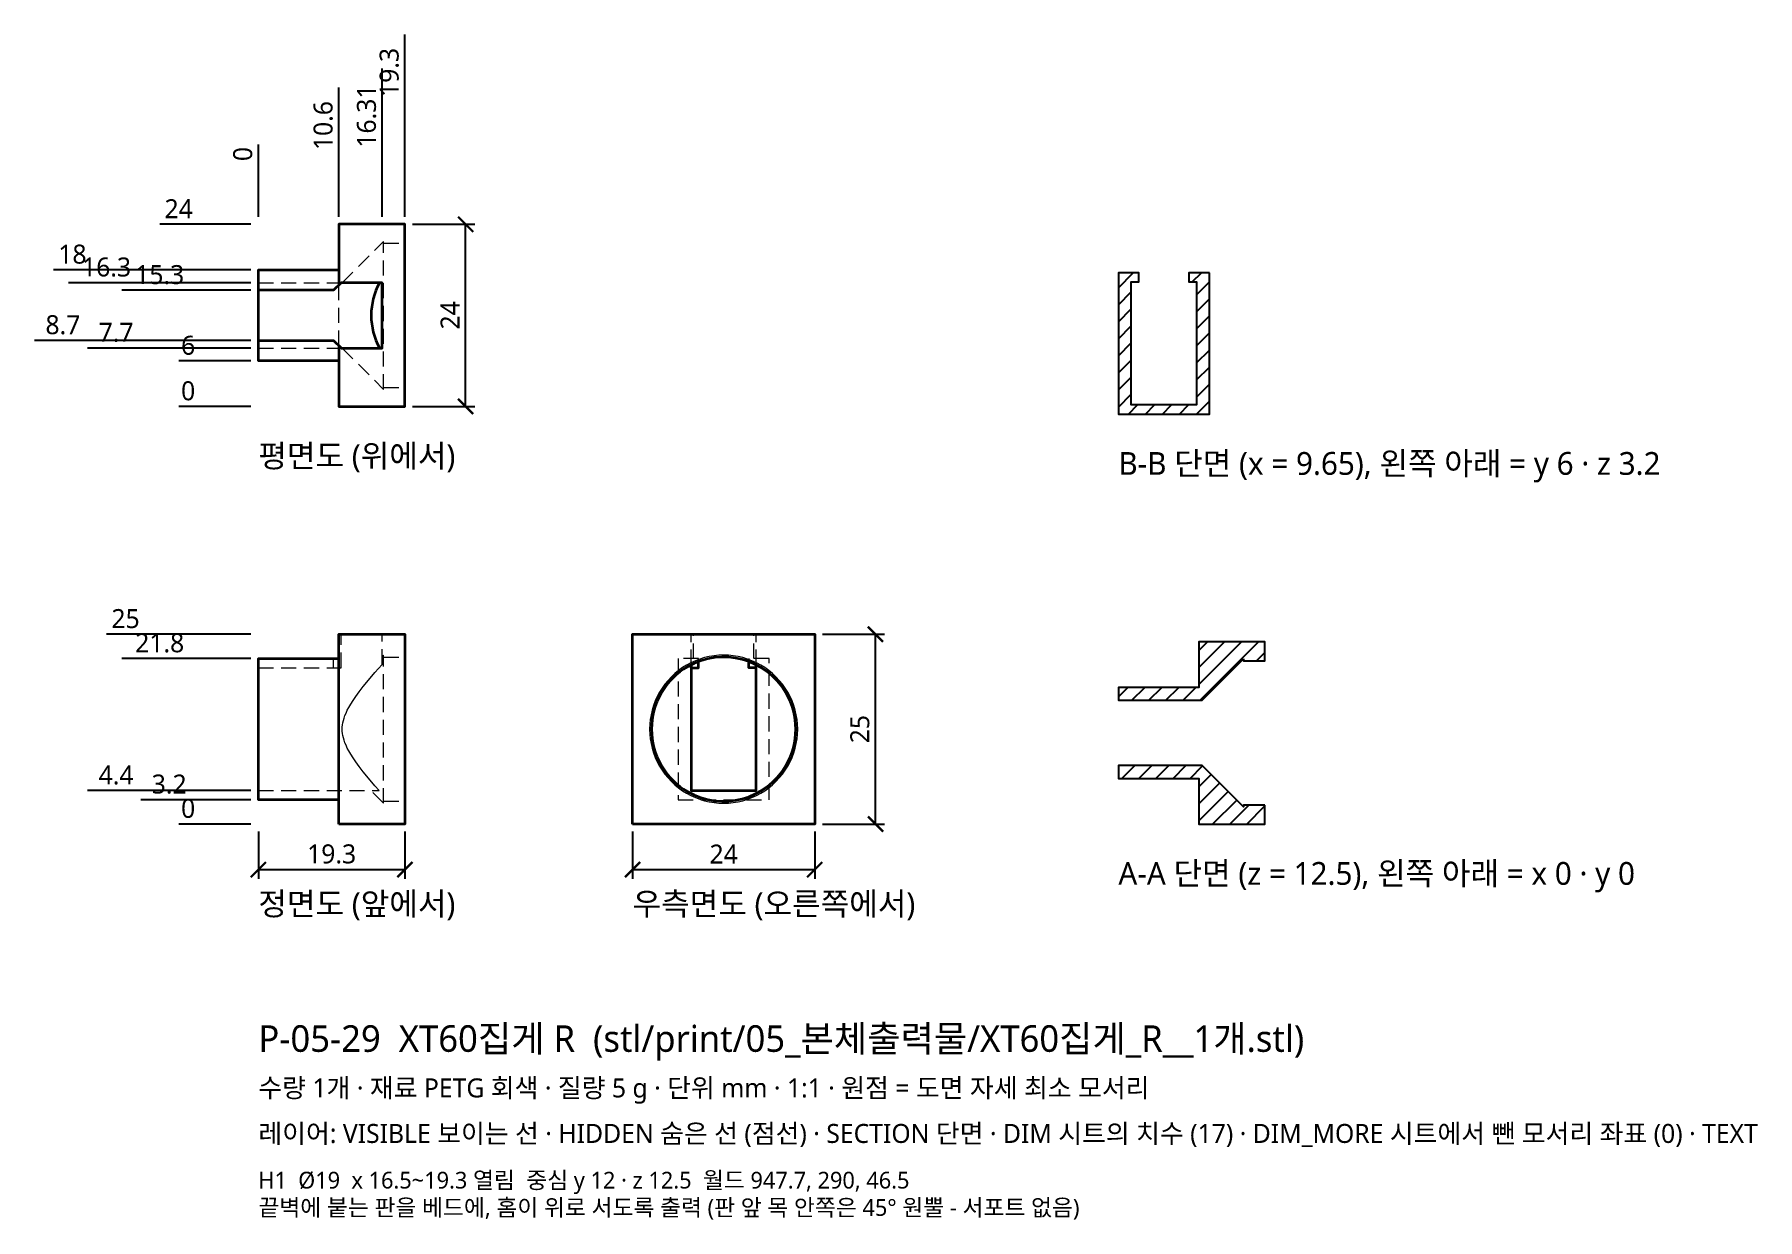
# Model space of a CAD drawing. Header units: millimetres. Extents: x -30 to 198, y -52 to 104.
import ezdxf

# ---------------------------------------------------------------- set-up
doc = ezdxf.new("R2010")
doc.units = ezdxf.units.MM
doc.linetypes.add('HIDDEN', pattern=[3, 2, -1])
for name, color, linetype, lineweight in [('DIM', 4, 'CONTINUOUS', 13), ('HIDDEN', 8, 'HIDDEN', 18), ('SECTION', 5, 'CONTINUOUS', 25), ('TEXT', 7, 'CONTINUOUS', 18), ('VISIBLE', 7, 'CONTINUOUS', 35)]:
    doc.layers.add(name, color=color, linetype=linetype, lineweight=lineweight)
doc.styles.add('KR', font='malgun.ttf')
doc.dimstyles.new('TOCCATA', dxfattribs={"dimtxt": 2.5, "dimasz": 2, "dimexe": 1.2, "dimexo": 1, "dimgap": 0.8, "dimtad": 1, "dimdsep": 46, "dimtxsty": 'KR', "dimblk": 'ARCHTICK', "dimcen": 2.5, "dimazin": 3, "dimtfac": 0.5, "dimtmove": 2, "dimatfit": 3})

# ---------------------------------------------------------------- blocks, each defined once
blk = doc.blocks.new('_ARCHTICK')
at = {"color": 0, "linetype": 'BYBLOCK', "const_width": 0.15}
blk.add_lwpolyline([(-0.5, -0.5), (0.5, 0.5)], dxfattribs=at)

msp = doc.modelspace()

# ---------------------------------------------------------------- hatches: boundary and pattern name
at = {"layer": 'SECTION'}
h = msp.add_hatch(dxfattribs=at)
h.set_pattern_fill('ANSI31', scale=0.5)
h.paths.add_polyline_path([(125.3, 72.6), (122.6, 72.6), (122.6, 71.4), (123.6, 71.4), (123.6, 55.2), (115, 55.2), (115, 71.4), (116, 71.4), (116, 72.6), (113.3, 72.6), (113.3, 54), (125.3, 54)])
h = msp.add_hatch(dxfattribs=at)
h.set_pattern_fill('ANSI31', scale=0.5)
h.paths.add_polyline_path([(129.8, 21.75), (129.8, 21.5), (132.6, 21.5), (132.6, 24), (123.9, 24), (123.9, 18), (113.3, 18), (113.3, 16.3), (124.35, 16.3)])
h.paths.add_polyline_path([(132.6, 2.5), (129.8, 2.5), (129.8, 2.25), (124.35, 7.7), (113.3, 7.7), (113.3, 6), (123.9, 6), (123.9, 0), (132.6, 0)])

# ---------------------------------------------------------------- linework, layer by layer
at = {"layer": 'HIDDEN'}
for points in [[(11.05, 62.7), (16.5, 57.25), (16.5, 76.75)], [(11.05, 71.3), (16.5, 76.75)], [(16.5, 76.5), (19.3, 76.5)], [(0, 71.3), (10.9, 71.3)], [(10.6, 63.007), (10.6, 70.993)], [(0, 62.7), (10.9, 62.7)], [(16.5, 57.5), (19.3, 57.5)], [(0, 4.4), (15.925, 4.4), (15.35, 5.052), (14.49, 6.065), (13.814, 6.896), (13.272, 7.597), (12.831, 8.2), (12.469, 8.729), (12.17, 9.2), (11.922, 9.627), (11.715, 10.017), (11.544, 10.379), (11.404, 10.719), (11.291, 11.04), (11.202, 11.348), (11.134, 11.645), (11.087, 11.934), (11.059, 12.218), (11.05, 12.5), (11.059, 12.782), (11.087, 13.066), (11.134, 13.355), (11.202, 13.652), (11.291, 13.96), (11.404, 14.281), (11.544, 14.621), (11.715, 14.983), (11.922, 15.373), (12.17, 15.8), (12.469, 16.271), (12.831, 16.8), (13.272, 17.403), (13.814, 18.104), (14.49, 18.935), (15.35, 19.948), (16.31, 21.036), (16.31, 25)], [(0, 20.6), (10.9, 20.6), (10.9, 25)], [(57, 20.973), (57, 25)], [(57.01, 20.97), (57.01, 25)], [(57.307, 21.8), (57.307, 25)], [(65.293, 21.8), (65.293, 25)], [(65.59, 20.97), (65.59, 25)], [(65.6, 20.973), (65.6, 25)], [(9.9, 20.6), (9.9, 21.8)], [(16.31, 22.06), (16.5, 22.25)], [(16.5, 2.75), (16.5, 22.25)], [(16.5, 22), (19.3, 22)], [(61.3, 22.25), (60.662, 22.229), (60.027, 22.167), (59.398, 22.063), (58.777, 21.918), (58.166, 21.733), (57.569, 21.508), (56.988, 21.245), (56.425, 20.944), (55.883, 20.607), (55.365, 20.235), (54.871, 19.83), (54.406, 19.394), (53.97, 18.929), (53.565, 18.435), (53.193, 17.917), (52.856, 17.375), (52.555, 16.812), (52.292, 16.231), (52.067, 15.634), (51.882, 15.023), (51.737, 14.402), (51.633, 13.773), (51.571, 13.138), (51.55, 12.5), (51.571, 11.862), (51.633, 11.227), (51.737, 10.598), (51.882, 9.977), (52.067, 9.366), (52.292, 8.769), (52.555, 8.188), (52.856, 7.625), (53.193, 7.083), (53.565, 6.565), (53.97, 6.071), (54.406, 5.606), (54.871, 5.17), (55.365, 4.765), (55.883, 4.393), (56.425, 4.056), (56.988, 3.755), (57.569, 3.492), (58.166, 3.267), (58.777, 3.082), (59.398, 2.937), (60.027, 2.833), (60.662, 2.771), (61.3, 2.75), (61.938, 2.771), (62.573, 2.833), (63.202, 2.937), (63.823, 3.082), (64.434, 3.267), (65.031, 3.492), (65.612, 3.755), (66.175, 4.056), (66.717, 4.393), (67.235, 4.765), (67.729, 5.17), (68.194, 5.606), (68.63, 6.071), (69.035, 6.565), (69.407, 7.083), (69.744, 7.625), (70.045, 8.188), (70.308, 8.769), (70.533, 9.366), (70.718, 9.977), (70.863, 10.598), (70.967, 11.227), (71.029, 11.862), (71.05, 12.5), (71.029, 13.138), (70.967, 13.773), (70.863, 14.402), (70.718, 15.023), (70.533, 15.634), (70.308, 16.231), (70.045, 16.812), (69.744, 17.375), (69.407, 17.917), (69.035, 18.435), (68.63, 18.929), (68.194, 19.394), (67.729, 19.83), (67.235, 20.235), (66.717, 20.607), (66.175, 20.944), (65.612, 21.245), (65.031, 21.508), (64.434, 21.733), (63.823, 21.918), (63.202, 22.063), (62.573, 22.167), (61.938, 22.229), (61.3, 22.25)], [(58, 21.407), (58, 21.8), (55.3, 21.8), (55.3, 3.2), (67.3, 3.2), (67.3, 21.8), (64.6, 21.8), (64.6, 21.407)], [(16.5, 2.75), (14.85, 4.4)], [(16.5, 3), (19.3, 3)]]:
    msp.add_lwpolyline(points, dxfattribs=at)
msp.add_arc((61.3, 12.51), 9.55, 63.23448, 116.76552, dxfattribs=at)
at = {"layer": 'SECTION'}
for points in [[(125.3, 72.6), (122.6, 72.6), (122.6, 71.4), (123.6, 71.4), (123.6, 55.2), (115, 55.2), (115, 71.4), (116, 71.4), (116, 72.6), (113.3, 72.6), (113.3, 54), (125.3, 54)], [(129.8, 21.75), (129.8, 21.5), (132.6, 21.5), (132.6, 24), (123.9, 24), (123.9, 18), (113.3, 18), (113.3, 16.3), (124.35, 16.3)], [(132.6, 2.5), (129.8, 2.5), (129.8, 2.25), (124.35, 7.7), (113.3, 7.7), (113.3, 6), (123.9, 6), (123.9, 0), (132.6, 0)]]:
    msp.add_lwpolyline(points, close=True, dxfattribs=at)
at = {"layer": 'VISIBLE'}
for points in [[(10.6, 63.007), (10.6, 55), (19.3, 55), (19.3, 79), (10.6, 79), (10.6, 70.993)], [(10.6, 61), (0, 61), (0, 73), (10.6, 73)], [(0, 63.7), (9.9, 63.7), (10.9, 62.71), (10.9, 62.7), (16.31, 62.7), (16.31, 71.3), (10.9, 71.3), (10.9, 71.29), (9.9, 70.3), (0, 70.3)], [(10.6, 0), (10.6, 25), (19.3, 25), (19.3, 0), (10.6, 0)], [(49.3, 0), (49.3, 25), (73.3, 25), (73.3, 0), (49.3, 0)], [(10.6, 3.2), (0, 3.2), (0, 21.8), (10.6, 21.8)], [(57, 20.6), (58, 20.6), (58, 21.407)], [(57, 20.973), (57, 4.4), (65.6, 4.4), (65.6, 20.973)], [(57.01, 20.6), (57.01, 20.97)], [(65.6, 20.6), (64.6, 20.6), (64.6, 21.407)], [(65.59, 20.6), (65.59, 20.97)]]:
    msp.add_lwpolyline(points, dxfattribs=at)
for centre, radius, start, end in [((23.974, 67), 9.111, 151.88724, -151.88724), ((61.3, 12.5), 9.5, 120.00001, 150), ((61.3, 12.5), 9.5, 30, 120), ((61.3, 12.5), 9.5, 150, -150), ((61.3, 12.5), 9.5, -30.00001, 30.00001), ((61.3, 12.5), 9.5, -150, -120.00001), ((61.3, 12.5), 9.5, -120, -30.00001)]:
    msp.add_arc(centre, radius, start, end, dxfattribs=at)

# ---------------------------------------------------------------- texts
at = {"layer": 'TEXT', "style": 'KR'}
for s, height, p in [('평면도 (위에서)', 3, (0, 47)), ('B-B 단면 (x = 9.65), 왼쪽 아래 = y 6 · z 3.2', 3, (113.3, 46)), ('A-A 단면 (z = 12.5), 왼쪽 아래 = x 0 · y 0', 3, (113.3, -8)), ('정면도 (앞에서)', 3, (0, -12)), ('우측면도 (오른쪽에서)', 3, (49.3, -12)), ('P-05-29  XT60집게 R  (stl/print/05_본체출력물/XT60집게_R__1개.stl)', 3.5, (0, -30)), ('수량 1개 · 재료 PETG 회색 · 질량 5 g · 단위 mm · 1:1 · 원점 = 도면 자세 최소 모서리', 2.5, (0, -36)), ('레이어: VISIBLE 보이는 선 · HIDDEN 숨은 선 (점선) · SECTION 단면 · DIM 시트의 치수 (17) · DIM_MORE 시트에서 뺀 모서리 좌표 (0) · TEXT', 2.5, (0, -42)), ('H1  Ø19  x 16.5~19.3 열림  중심 y 12 · z 12.5  월드 947.7, 290, 46.5', 2.2, (0, -48)), ('끝벽에 붙는 판을 베드에, 홈이 위로 서도록 출력 (판 앞 목 안쪽은 45° 원뿔 - 서포트 없음)', 2.2, (0, -51.6))]:
    msp.add_text(s, height=height, dxfattribs=at).set_placement(p)

# ---------------------------------------------------------------- dimensions: what is measured, and where the dimension line sits
at = {"layer": 'DIM'}
for feature_location, offset, dtype, origin in [((19.3, 79), (0, 15), 1, (0, 55)), ((16.31, 79), (0, 8), 1, (0, 55)), ((10.6, 79), (0, 8), 1, (0, 55)), ((0, 79), (0, 8), 1, (0, 55)), ((0, 79), (-8, 0), 0, (0, 55)), ((0, 73), (-22, 0), 0, (0, 55)), ((0, 71.3), (-15, 0), 0, (0, 55)), ((0, 70.3), (-8, 0), 0, (0, 55)), ((0, 63.7), (-22, 0), 0, (0, 55)), ((0, 62.7), (-15, 0), 0, (0, 55)), ((0, 61), (-8, 0), 0, (0, 55)), ((0, 55), (-8, 0), 0, (0, 55)), ((0, 25), (-15, 0), 0, (0, 0)), ((0, 21.8), (-8, 0), 0, (0, 0)), ((0, 4.4), (-15, 0), 0, (0, 0)), ((0, 3.2), (-8, 0), 0, (0, 0)), ((0, 0), (-8, 0), 0, (0, 0))]:
    msp.add_ordinate_dim(feature_location=feature_location, offset=offset, dtype=dtype, origin=origin, dimstyle='TOCCATA', dxfattribs=at).render()
for base, p1, p2 in [((27.3, 55), (19.3, 55), (19.3, 79)), ((81.3, 0), (73.3, 0), (73.3, 25))]:
    msp.add_linear_dim(base=base, p1=p1, p2=p2, angle=90, dimstyle='TOCCATA', dxfattribs=at).render()
for base, p1, p2 in [((0, -6), (0, 0), (19.3, 0)), ((49.3, -6), (49.3, 0), (73.3, 0))]:
    msp.add_linear_dim(base=base, p1=p1, p2=p2, dimstyle='TOCCATA', dxfattribs=at).render()

doc.saveas('drawing.dxf')
